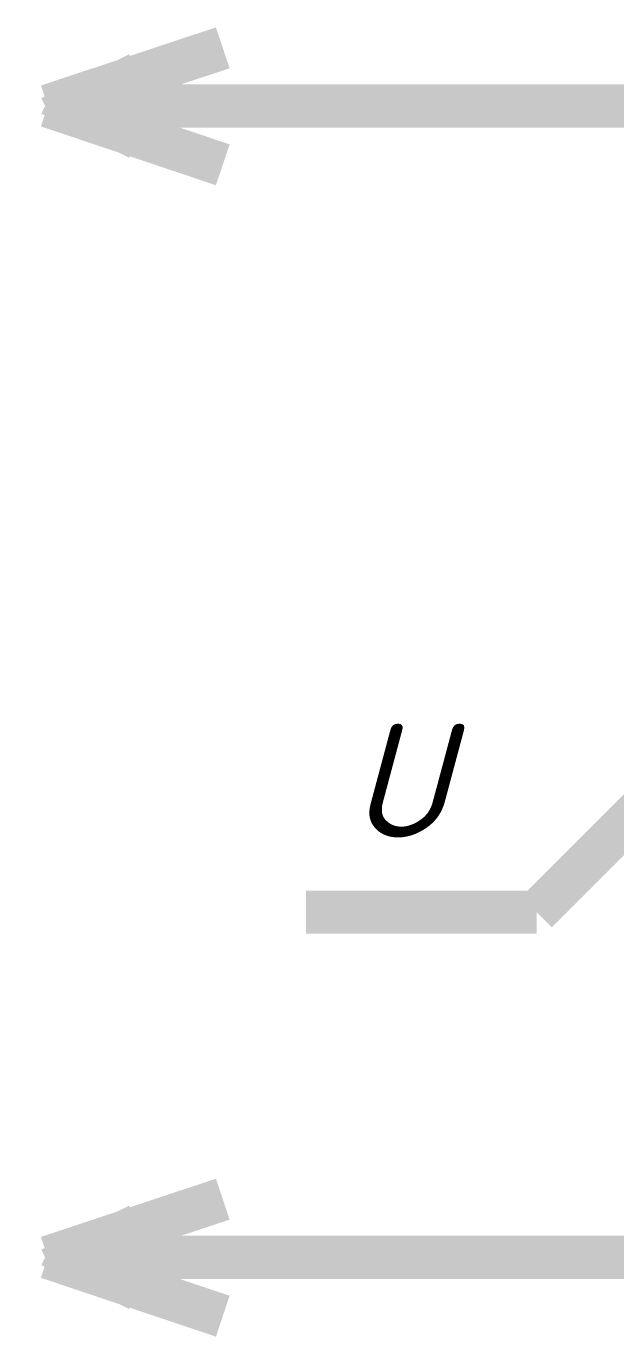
# Model space of a CAD drawing. Header units: inches. Extents: x 0 to 841, y 0 to 594.
# Drawn here: x 39.66 to 49.91, y 538.6 to 561.38 of the extents above; entities that cross this region are included whole.
import ezdxf

# ---------------------------------------------------------------- set-up
doc = ezdxf.new("R2010")
doc.units = ezdxf.units.IN
doc.layers.add('Sheet', color=255, linetype='Continuous')
doc.styles.get("Standard").update_dxf_attribs({"font": 'isocpeui.ttf'})

msp = doc.modelspace()

# ---------------------------------------------------------------- linework, layer by layer
at = {"layer": 'Sheet'}
for points in [[(40.031, 559.997, 0.749, 0.749, 0), (43.074, 561.007, 0.749, 0.749, 0)], [(39.986, 559.997, 0.3, 0.3, 0), (41.513, 560.76, 0.3, 0.3, 0)], [(42.524, 559.997, 0.749, 0.749, 0), (40.031, 559.997, 0.749, 0.749, 0)], [(43.074, 558.975, 0.749, 0.749, 0), (40.031, 559.997, 0.749, 0.749, 0)], [(42.524, 559.997, 0.749, 0.749, 0), (42.524, 559.997, 0.749, 0.749, 0), (52.529, 559.997, 0.749, 0.749, 0), (67.531, 559.997, 0.749, 0.749, 0), (67.531, 559.997, 0.749, 0.749, 0), (82.521, 559.997, 0.749, 0.749, 0), (89.944, 559.997, 0.749, 0.749, 0), (89.944, 559.997, 0.749, 0.749, 0), (95.03, 559.997, 0.749, 0.749, 0), (95.03, 555, 0.749, 0.749, 0), (95.03, 555, 0.749, 0.749, 0)], [(39.986, 559.997, 0.3, 0.3, 0), (41.513, 559.233, 0.3, 0.3, 0)], [(42.524, 559.997, 0.3, 0.3, 0), (39.986, 559.997, 0.3, 0.3, 0)], [(56.526, 554, 0.749, 0.749, 0), (48.531, 545.994, 0.749, 0.749, 0)], [(95.03, 547.498, 0.749, 0.749, 0), (95.03, 539.997, 0.749, 0.749, 0), (94.985, 539.997, 0.749, 0.749, 0), (94.985, 539.997, 0.749, 0.749, 0), (82.521, 539.997, 0.749, 0.749, 0), (67.531, 539.997, 0.749, 0.749, 0), (67.531, 539.997, 0.749, 0.749, 0), (52.529, 539.997, 0.749, 0.749, 0), (42.524, 539.997, 0.749, 0.749, 0), (42.524, 539.997, 0.749, 0.749, 0)], [(48.531, 545.994, 0.749, 0.749, 0), (44.523, 545.994, 0.749, 0.749, 0)], [(40.031, 539.997, 0.749, 0.749, 0), (43.074, 541.008, 0.749, 0.749, 0)], [(39.986, 539.997, 0.3, 0.3, 0), (41.513, 540.761, 0.3, 0.3, 0)], [(42.524, 539.997, 0.749, 0.749, 0), (40.031, 539.997, 0.749, 0.749, 0)], [(43.074, 538.975, 0.749, 0.749, 0), (40.031, 539.997, 0.749, 0.749, 0)], [(39.986, 539.997, 0.3, 0.3, 0), (41.513, 539.233, 0.3, 0.3, 0)], [(42.524, 539.997, 0.3, 0.3, 0), (39.986, 539.997, 0.3, 0.3, 0)]]:
    msp.add_lwpolyline(points, format="xyseb", dxfattribs=at)

# ---------------------------------------------------------------- texts
msp.add_text('U', height=1.976, dxfattribs=at).set_placement((45.275, 547.285))

doc.saveas('drawing.dxf')
